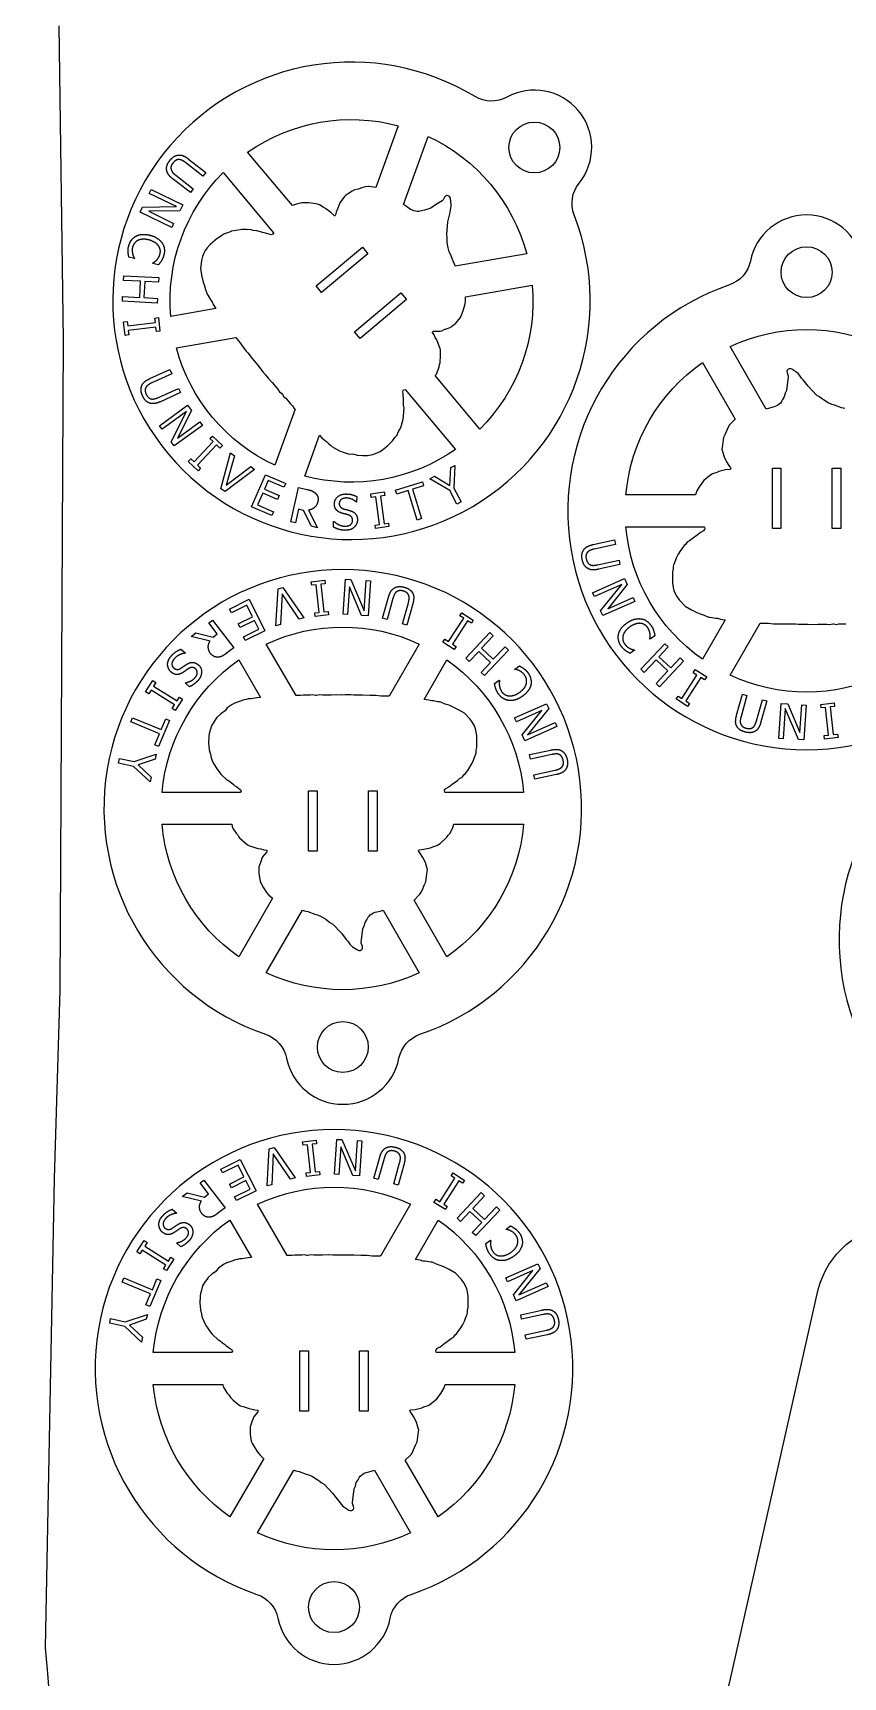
# Model space of a CAD drawing. Header units: millimetres. Extents: x 0 to 217, y 0 to 323.
# Drawn here: x 0.3 to 51.2, y 138.4 to 241.8 of the extents above; entities that cross this region are included whole.
import ezdxf

# ---------------------------------------------------------------- set-up
doc = ezdxf.new("R2010")
doc.units = ezdxf.units.MM
doc.layers.add('SCRAP_OUTLINE', color=8, linetype='Continuous')

msp = doc.modelspace()

# ---------------------------------------------------------------- linework, layer by layer
for points in [[(34.65, 232.34, 0.821365), (30.11, 237.75, -0.267689), (28.11, 237.79, 6.023346), (34.34, 230.36, -0.267689)], [(21.88, 232.08), (21.43, 232.13), (21.37, 232.13), (21.21, 232.11), (21.06, 232.07), (20.76, 231.97), (20.53, 231.92), (20.39, 231.84), (20.1, 231.65), (19.98, 231.58), (19.9, 231.51), (19.62, 231.11), (19.48, 230.78), (19.39, 230.53), (19.35, 230.35), (19.33, 230.31), (19.31, 230.3), (19.28, 230.3), (19.25, 230.32), (19.04, 230.51), (18.71, 230.76), (18.56, 230.83), (18.33, 230.98), (18.22, 231.02), (18.11, 231.04), (17.66, 231.11), (17.54, 231.12), (17.39, 231.1), (17.23, 231.11), (16.89, 231.03), (16.7, 230.97), (16.63, 230.94), (13.82, 234.29, -0.221398), (23.29, 235.96)], [(25.17, 235.28, -0.221398), (31.36, 227.91), (26.87, 227.12), (26.83, 227.25), (26.73, 227.44), (26.56, 227.88), (26.49, 228.03), (26.43, 228.29), (26.37, 228.62), (26.36, 228.77), (26.37, 228.94), (26.34, 229.15), (26.41, 229.92), (26.52, 230.41), (26.55, 230.55), (26.6, 230.77), (26.62, 230.91), (26.62, 231.01), (26.57, 231.39), (26.55, 231.45), (26.48, 231.52), (26.42, 231.56), (26.38, 231.57), (26.34, 231.57), (26.29, 231.55), (26.25, 231.52), (26.2, 231.46), (26.1, 231.29), (26.05, 231.23), (25.63, 230.98), (25.33, 230.77), (25.15, 230.72), (24.94, 230.64), (24.75, 230.61), (24.57, 230.56), (24.48, 230.56), (24.37, 230.58), (24.26, 230.61), (24.13, 230.66), (24.05, 230.7), (23.8, 230.89), (23.62, 231)], [(15.45, 229.23), (15.44, 229.2), (15.4, 229.14), (15.36, 229.11), (15.3, 229.1), (15.23, 229.11), (15.03, 229.19), (14.77, 229.24), (14.39, 229.34), (14.17, 229.37), (14.05, 229.42), (14, 229.43), (13.84, 229.42), (13.74, 229.44), (13.48, 229.43), (13.34, 229.42), (13.07, 229.38), (12.81, 229.32), (12.68, 229.27), (12.36, 229.16), (12.28, 229.12), (12.17, 229.03), (12.01, 228.94), (11.9, 228.87), (11.46, 228.49), (11.27, 228.28), (11.16, 228.12), (11.06, 227.95), (10.98, 227.73), (10.91, 227.48), (10.86, 226.96), (10.94, 226.49), (11.02, 226.13), (11.1, 225.9), (11.18, 225.67), (11.27, 225.38), (11.32, 225.3), (11.39, 225.2), (11.51, 224.99), (11.59, 224.89), (11.66, 224.72), (11.82, 224.46), (8.99, 223.96, -0.221398), (12.28, 233.01)], [(52.48, 227.45, 0.821365), (45.42, 227.45, -0.267689), (44.1, 225.95, 6.023346), (53.8, 225.95, -0.267689)], [(25.6, 220.25), (25.69, 220.35), (25.76, 220.51), (25.83, 220.73), (25.85, 220.81), (25.87, 220.94), (25.91, 221.06), (25.93, 221.17), (25.94, 221.39), (25.94, 221.84), (25.92, 221.96), (25.85, 222.11), (25.7, 222.49), (25.61, 222.64), (25.54, 222.82), (25.44, 222.97), (25.44, 222.99), (25.45, 223.01), (25.47, 223.03), (25.51, 223.04), (25.92, 223.04), (26.03, 223.07), (26.18, 223.14), (26.55, 223.27), (26.58, 223.29), (26.66, 223.36), (26.81, 223.47), (26.9, 223.55), (27.19, 223.9), (27.21, 223.94), (27.27, 224.06), (27.37, 224.34), (27.47, 224.67), (27.51, 224.9), (27.52, 225.13), (27.51, 225.2), (31.71, 225.94, -0.221398), (28.42, 216.89)], [(15.53, 214.62, -0.221398), (9.34, 221.99), (13.07, 222.65), (13.25, 222.44), (13.4, 222.25), (13.59, 221.98), (13.67, 221.88), (13.73, 221.79), (13.83, 221.68), (14.1, 221.33), (14.46, 220.91), (14.56, 220.76), (14.78, 220.49), (14.95, 220.31), (15.11, 220.08), (15.36, 219.81), (15.72, 219.39), (15.82, 219.24), (15.97, 219.12), (16.01, 219.06), (16.09, 218.92), (16.21, 218.83), (16.49, 218.5), (16.63, 218.35), (16.75, 218.19), (16.81, 218.14)], [(44.47, 217.51), (44.14, 217.19), (44.1, 217.15), (44.02, 217.01), (43.95, 216.87), (43.84, 216.58), (43.73, 216.37), (43.7, 216.21), (43.66, 215.87), (43.64, 215.73), (43.63, 215.62), (43.76, 215.15), (43.92, 214.83), (44.06, 214.6), (44.17, 214.46), (44.19, 214.41), (44.19, 214.4), (44.17, 214.37), (44.13, 214.36), (43.85, 214.32), (43.44, 214.23), (43.3, 214.16), (43.03, 214.08), (42.93, 214.02), (42.84, 213.95), (42.5, 213.65), (42.41, 213.56), (42.33, 213.43), (42.23, 213.32), (42.06, 213.01), (41.99, 212.82), (41.97, 212.75), (37.59, 212.75, -0.221398), (42.41, 221.08)], [(18.34, 216.5), (18.49, 216.35), (18.8, 216.08), (18.9, 215.98), (19, 215.91), (19.11, 215.79), (19.25, 215.72), (19.6, 215.52), (19.82, 215.43), (20.2, 215.32), (20.41, 215.33), (20.49, 215.32), (20.73, 215.26), (21.05, 215.22), (21.18, 215.22), (21.36, 215.24), (21.68, 215.29), (21.95, 215.4), (22.14, 215.49), (22.3, 215.59), (22.62, 215.84), (22.92, 216.15), (23.09, 216.38), (23.19, 216.49), (23.31, 216.73), (23.41, 216.91), (23.46, 217.05), (23.53, 217.28), (23.59, 217.51), (23.62, 217.7), (23.65, 218.25), (23.63, 218.28), (23.62, 218.35), (23.62, 218.53), (23.61, 218.69), (23.62, 218.84), (23.6, 218.97), (23.6, 219.11), (23.58, 219.24), (23.59, 219.31), (23.61, 219.35), (23.62, 219.36), (23.73, 219.37), (26.88, 215.61, -0.221398), (17.41, 213.94)], [(42.52, 210.75), (42.54, 210.72), (42.56, 210.65), (42.56, 210.6), (42.52, 210.55), (42.48, 210.5), (42.28, 210.4), (42.08, 210.23), (41.75, 210), (41.59, 209.86), (41.47, 209.8), (41.43, 209.76), (41.34, 209.64), (41.26, 209.57), (41.1, 209.37), (41.02, 209.26), (40.88, 209.02), (40.76, 208.78), (40.71, 208.66), (40.59, 208.33), (40.57, 208.25), (40.57, 208.1), (40.53, 207.92), (40.52, 207.79), (40.52, 207.22), (40.56, 206.94), (40.61, 206.75), (40.68, 206.56), (40.8, 206.36), (40.94, 206.15), (41.31, 205.77), (41.72, 205.53), (42.05, 205.37), (42.27, 205.27), (42.51, 205.19), (42.79, 205.07), (42.87, 205.06), (42.99, 205.05), (43.24, 205), (43.36, 205), (43.54, 204.95), (43.84, 204.9), (42.41, 202.42, -0.221398), (37.59, 210.75)], [(16.27, 177.35, 0.821365), (23.33, 177.35, -0.267689), (24.65, 178.85, 6.023346), (14.95, 178.85, -0.267689)], [(14.99, 203.38, -0.221398), (24.61, 203.38), (22.72, 200.11), (22.44, 200.1), (22.2, 200.11), (21.87, 200.14), (21.74, 200.14), (21.63, 200.15), (21.49, 200.14), (21.04, 200.16), (20.49, 200.16), (20.31, 200.18), (19.96, 200.18), (19.72, 200.17), (19.43, 200.19), (19.07, 200.17), (18.52, 200.17), (18.34, 200.19), (18.15, 200.15), (18.08, 200.15), (17.92, 200.19), (17.77, 200.16), (17.34, 200.16), (17.14, 200.14), (16.93, 200.15), (16.86, 200.14)], [(69.53, 200.5, 0.821365), (62.47, 200.5, -0.267689), (61.15, 199, 6.023346), (70.85, 199, -0.267689)], [(14.62, 200.02), (14.4, 200), (14.01, 199.94), (13.86, 199.93), (13.74, 199.9), (13.58, 199.88), (13.44, 199.82), (13.06, 199.68), (12.85, 199.58), (12.53, 199.36), (12.4, 199.19), (12.34, 199.13), (12.14, 198.99), (11.89, 198.77), (11.82, 198.67), (11.71, 198.52), (11.54, 198.24), (11.46, 197.96), (11.41, 197.76), (11.38, 197.57), (11.36, 197.17), (11.41, 196.74), (11.48, 196.46), (11.5, 196.31), (11.6, 196.07), (11.67, 195.87), (11.75, 195.74), (11.88, 195.54), (12.02, 195.35), (12.14, 195.2), (12.54, 194.83), (12.58, 194.82), (12.64, 194.79), (12.78, 194.67), (12.91, 194.58), (13.02, 194.47), (13.13, 194.41), (13.24, 194.32), (13.35, 194.24), (13.4, 194.2), (13.41, 194.15), (13.41, 194.14), (13.36, 194.05), (8.44, 194.05, -0.221398), (13.26, 202.38)], [(26.23, 194.05), (26.21, 194.08), (26.19, 194.15), (26.19, 194.2), (26.23, 194.25), (26.27, 194.3), (26.47, 194.4), (26.67, 194.57), (27, 194.8), (27.16, 194.94), (27.28, 195), (27.32, 195.04), (27.41, 195.16), (27.49, 195.23), (27.65, 195.43), (27.73, 195.54), (27.87, 195.78), (27.99, 196.02), (28.04, 196.14), (28.16, 196.47), (28.18, 196.55), (28.18, 196.7), (28.22, 196.88), (28.23, 197.01), (28.23, 197.58), (28.19, 197.86), (28.14, 198.05), (28.07, 198.24), (27.95, 198.44), (27.81, 198.65), (27.44, 199.03), (27.03, 199.27), (26.7, 199.43), (26.48, 199.53), (26.24, 199.61), (25.96, 199.73), (25.88, 199.74), (25.76, 199.75), (25.51, 199.8), (25.39, 199.8), (25.21, 199.85), (24.91, 199.9), (26.34, 202.38, -0.221398), (31.16, 194.05)], [(12.82, 192.05), (12.84, 191.92), (12.92, 191.76), (13.05, 191.56), (13.09, 191.5), (13.18, 191.4), (13.25, 191.29), (13.31, 191.2), (13.47, 191.05), (13.82, 190.76), (13.93, 190.7), (14.09, 190.66), (14.47, 190.53), (14.65, 190.5), (14.83, 190.45), (15.01, 190.42), (15.02, 190.41), (15.04, 190.39), (15.04, 190.36), (15.02, 190.33), (14.76, 190.01), (14.71, 189.91), (14.66, 189.75), (14.53, 189.38), (14.52, 189.34), (14.53, 189.24), (14.52, 189.06), (14.52, 188.93), (14.6, 188.49), (14.61, 188.44), (14.67, 188.32), (14.82, 188.06), (15.01, 187.77), (15.16, 187.6), (15.33, 187.44), (15.39, 187.4), (13.26, 183.72, -0.221398), (8.44, 192.05)], [(24.28, 187.29), (24.61, 187.61), (24.65, 187.65), (24.73, 187.79), (24.8, 187.93), (24.91, 188.22), (25.02, 188.43), (25.05, 188.59), (25.09, 188.93), (25.11, 189.07), (25.12, 189.18), (24.99, 189.65), (24.83, 189.97), (24.69, 190.2), (24.58, 190.34), (24.56, 190.39), (24.56, 190.4), (24.58, 190.43), (24.62, 190.44), (24.9, 190.48), (25.31, 190.57), (25.45, 190.64), (25.72, 190.72), (25.82, 190.78), (25.91, 190.85), (26.25, 191.15), (26.34, 191.24), (26.42, 191.37), (26.52, 191.48), (26.69, 191.79), (26.76, 191.98), (26.78, 192.05), (31.16, 192.05, -0.221398), (26.34, 183.72)], [(24.61, 182.72, -0.221398), (14.99, 182.72), (17.27, 186.66), (17.4, 186.61), (17.6, 186.57), (18.05, 186.41), (18.21, 186.36), (18.45, 186.25), (18.74, 186.08), (18.86, 185.99), (18.99, 185.88), (19.17, 185.77), (19.71, 185.21), (20.02, 184.81), (20.11, 184.7), (20.24, 184.52), (20.34, 184.42), (20.42, 184.35), (20.73, 184.15), (20.8, 184.12), (20.89, 184.12), (20.96, 184.15), (20.99, 184.18), (21.02, 184.21), (21.04, 184.25), (21.04, 184.3), (21.03, 184.38), (20.96, 184.57), (20.95, 184.64), (21.02, 185.13), (21.06, 185.49), (21.14, 185.66), (21.2, 185.88), (21.31, 186.05), (21.39, 186.21), (21.45, 186.28), (21.53, 186.35), (21.63, 186.42), (21.74, 186.48), (21.83, 186.52), (22.14, 186.59), (22.34, 186.66)], [(15.72, 142.15, 0.821365), (22.78, 142.15, -0.267689), (24.1, 143.65, 6.023346), (14.4, 143.65, -0.267689)], [(14.44, 168.18, -0.221398), (24.06, 168.18), (22.17, 164.91), (21.89, 164.9), (21.65, 164.91), (21.32, 164.94), (21.19, 164.94), (21.08, 164.95), (20.94, 164.94), (20.49, 164.96), (19.94, 164.96), (19.76, 164.98), (19.41, 164.98), (19.17, 164.97), (18.88, 164.99), (18.52, 164.97), (17.97, 164.97), (17.79, 164.99), (17.6, 164.95), (17.53, 164.95), (17.37, 164.99), (17.22, 164.96), (16.79, 164.96), (16.59, 164.94), (16.38, 164.95), (16.31, 164.94)], [(14.07, 164.82), (13.85, 164.8), (13.46, 164.74), (13.31, 164.73), (13.19, 164.7), (13.03, 164.68), (12.89, 164.62), (12.51, 164.48), (12.3, 164.38), (11.98, 164.16), (11.85, 163.99), (11.79, 163.93), (11.59, 163.79), (11.34, 163.57), (11.27, 163.47), (11.16, 163.32), (10.99, 163.04), (10.91, 162.76), (10.86, 162.56), (10.83, 162.37), (10.81, 161.97), (10.86, 161.54), (10.93, 161.26), (10.95, 161.11), (11.05, 160.87), (11.12, 160.67), (11.2, 160.54), (11.33, 160.34), (11.47, 160.15), (11.59, 160), (11.99, 159.63), (12.03, 159.62), (12.09, 159.59), (12.23, 159.47), (12.36, 159.38), (12.47, 159.27), (12.58, 159.21), (12.69, 159.12), (12.8, 159.04), (12.85, 159), (12.86, 158.95), (12.86, 158.94), (12.81, 158.85), (7.89, 158.85, -0.221398), (12.71, 167.18)], [(25.68, 158.85), (25.66, 158.88), (25.64, 158.95), (25.64, 159), (25.68, 159.05), (25.72, 159.1), (25.92, 159.2), (26.12, 159.37), (26.45, 159.6), (26.61, 159.74), (26.73, 159.8), (26.77, 159.84), (26.86, 159.96), (26.94, 160.03), (27.1, 160.23), (27.18, 160.34), (27.32, 160.58), (27.44, 160.82), (27.49, 160.94), (27.61, 161.27), (27.63, 161.35), (27.63, 161.5), (27.67, 161.68), (27.68, 161.81), (27.68, 162.38), (27.64, 162.66), (27.59, 162.85), (27.52, 163.04), (27.4, 163.24), (27.26, 163.45), (26.89, 163.83), (26.48, 164.07), (26.15, 164.23), (25.93, 164.33), (25.69, 164.41), (25.41, 164.53), (25.33, 164.54), (25.21, 164.55), (24.96, 164.6), (24.84, 164.6), (24.66, 164.65), (24.36, 164.7), (25.79, 167.18, -0.221398), (30.61, 158.85)], [(12.27, 156.85), (12.29, 156.72), (12.37, 156.56), (12.5, 156.36), (12.54, 156.3), (12.63, 156.2), (12.7, 156.09), (12.76, 156), (12.92, 155.85), (13.27, 155.56), (13.38, 155.5), (13.54, 155.46), (13.92, 155.33), (14.1, 155.3), (14.28, 155.25), (14.46, 155.22), (14.47, 155.21), (14.49, 155.19), (14.49, 155.16), (14.47, 155.13), (14.21, 154.81), (14.16, 154.71), (14.11, 154.55), (13.98, 154.18), (13.97, 154.14), (13.98, 154.04), (13.97, 153.86), (13.97, 153.73), (14.05, 153.29), (14.06, 153.24), (14.12, 153.12), (14.27, 152.86), (14.46, 152.57), (14.61, 152.4), (14.78, 152.24), (14.84, 152.2), (12.71, 148.52, -0.221398), (7.89, 156.85)], [(23.73, 152.09), (24.06, 152.41), (24.1, 152.45), (24.18, 152.59), (24.25, 152.73), (24.36, 153.02), (24.47, 153.23), (24.5, 153.39), (24.54, 153.73), (24.56, 153.87), (24.57, 153.98), (24.44, 154.45), (24.28, 154.77), (24.14, 155), (24.03, 155.14), (24.01, 155.19), (24.01, 155.2), (24.03, 155.23), (24.07, 155.24), (24.35, 155.28), (24.76, 155.37), (24.9, 155.44), (25.17, 155.52), (25.27, 155.58), (25.36, 155.65), (25.7, 155.95), (25.79, 156.04), (25.87, 156.17), (25.97, 156.28), (26.14, 156.59), (26.21, 156.78), (26.23, 156.85), (30.61, 156.85, -0.221398), (25.79, 148.52)], [(24.06, 147.52, -0.221398), (14.44, 147.52), (16.72, 151.46), (16.85, 151.41), (17.05, 151.37), (17.5, 151.21), (17.66, 151.16), (17.9, 151.05), (18.19, 150.88), (18.31, 150.79), (18.44, 150.68), (18.62, 150.57), (19.16, 150.01), (19.47, 149.61), (19.56, 149.5), (19.69, 149.32), (19.79, 149.22), (19.87, 149.15), (20.18, 148.95), (20.25, 148.92), (20.34, 148.92), (20.41, 148.95), (20.44, 148.98), (20.47, 149.01), (20.49, 149.05), (20.49, 149.1), (20.48, 149.18), (20.41, 149.37), (20.4, 149.44), (20.47, 149.93), (20.51, 150.29), (20.59, 150.46), (20.65, 150.68), (20.76, 150.85), (20.84, 151.01), (20.9, 151.08), (20.98, 151.15), (21.08, 151.22), (21.19, 151.28), (21.28, 151.32), (21.59, 151.39), (21.79, 151.46)]]:
    msp.add_lwpolyline(points, format="xyb", close=True)
for points in [[(10.11, 233.86), (11.19, 233.02), (11.01, 232.79), (9.93, 233.63)], [(9.31, 232.84), (10.4, 231.99), (10.22, 231.76), (9.13, 232.6)], [(6.7, 227.63), (6.7, 227.61), (6.36, 227.69)], [(8.2, 227.21), (7.86, 227.3), (7.87, 227.33)], [(7.68, 220.06), (8.93, 220.63), (9.05, 220.37), (7.8, 219.8)], [(8.21, 218.88), (9.47, 219.45), (9.59, 219.18), (8.34, 218.61)], [(17.65, 211.8), (18.2, 210.69), (17.83, 210.78), (17.34, 211.78), (17.02, 211.85), (16.83, 211), (16.54, 211.06), (17.02, 213.21), (17.57, 213.09)], [(20.68, 212.65), (20.67, 212.3), (20.65, 212.3)], [(19.21, 210.73), (19.22, 211.09), (19.25, 211.09)], [(35.54, 209.63), (36.88, 209.92), (36.94, 209.64), (35.6, 209.35)], [(35.81, 208.36), (37.16, 208.66), (37.22, 208.37), (35.88, 208.08)], [(22.95, 206.25), (22.58, 204.92), (22.3, 205), (22.67, 206.32)], [(24.2, 205.9), (23.83, 204.57), (23.55, 204.65), (23.92, 205.97)], [(11.46, 203.57), (10.26, 203.86), (10.56, 204.09), (11.65, 203.82), (11.91, 204.02), (11.38, 204.72), (11.61, 204.89), (12.95, 203.15), (12.5, 202.8)], [(39.41, 203.9), (39.12, 203.69), (39.1, 203.71)], [(9.63, 203.06), (9.91, 202.82), (9.89, 202.8)], [(38.13, 203.01), (38.14, 203), (37.85, 202.79)], [(30.62, 201.79), (30.61, 201.8), (30.9, 202.01)], [(10.17, 200.7), (9.9, 200.94), (9.92, 200.95)], [(29.34, 200.9), (29.63, 201.11), (29.65, 201.09)], [(44.55, 198.9), (44.92, 200.23), (45.2, 200.15), (44.83, 198.83)], [(45.8, 198.55), (46.17, 199.88), (46.45, 199.8), (46.08, 198.48)], [(32.94, 196.44), (31.59, 196.14), (31.53, 196.43), (32.87, 196.72)], [(33.21, 195.17), (31.87, 194.88), (31.81, 195.16), (33.15, 195.45)], [(22.4, 171.05), (22.03, 169.72), (21.75, 169.8), (22.12, 171.12)], [(23.65, 170.7), (23.28, 169.37), (23, 169.45), (23.37, 170.77)], [(10.91, 168.37), (9.71, 168.66), (10.01, 168.89), (11.1, 168.62), (11.36, 168.82), (10.83, 169.52), (11.06, 169.69), (12.4, 167.95), (11.95, 167.6)], [(9.08, 167.86), (9.36, 167.62), (9.34, 167.6)], [(30.07, 166.59), (30.06, 166.6), (30.35, 166.81)], [(9.62, 165.5), (9.35, 165.74), (9.37, 165.75)], [(28.79, 165.7), (29.08, 165.91), (29.1, 165.89)], [(32.39, 161.24), (31.04, 160.94), (30.98, 161.23), (32.32, 161.52)], [(32.66, 159.97), (31.32, 159.68), (31.26, 159.96), (32.6, 160.25)]]:
    msp.add_lwpolyline(points)
for points in [[(9.05, 229.57), (7.07, 230.53), (7.22, 230.83), (9.35, 230.87), (7.64, 231.7), (7.76, 231.95), (9.74, 230.99), (9.56, 230.61), (7.6, 230.58), (9.17, 229.82)], [(21.38, 227.91), (18.47, 225.47), (18.12, 225.89), (21.03, 228.33)], [(8.14, 224.81), (5.95, 224.93), (5.96, 225.22), (7.04, 225.16), (7.09, 226.18), (6.02, 226.23), (6.03, 226.53), (8.23, 226.41), (8.21, 226.12), (7.35, 226.16), (7.3, 225.15), (8.16, 225.1)], [(23.8, 225.03), (20.89, 222.59), (20.53, 223.01), (23.45, 225.45)], [(6.35, 222.81), (6.13, 222.78), (6.02, 223.63), (6.25, 223.66), (6.28, 223.38), (8.02, 223.59), (7.98, 223.87), (8.21, 223.9), (8.31, 223.05), (8.09, 223.02), (8.05, 223.3), (6.31, 223.09)], [(10.98, 217.12), (9.21, 215.83), (9.01, 216.09), (9.97, 218), (8.44, 216.88), (8.28, 217.1), (10.05, 218.39), (10.3, 218.06), (9.41, 216.32), (10.82, 217.34)], [(10.86, 214.44), (10.7, 214.27), (10.09, 214.86), (10.24, 215.03), (10.45, 214.83), (11.66, 216.1), (11.45, 216.29), (11.61, 216.45), (12.23, 215.86), (12.07, 215.7), (11.87, 215.89), (10.66, 214.63)], [(14.01, 214.53), (14.26, 214.36), (12.4, 212.97), (12.14, 213.14), (12.74, 215.39), (13, 215.21), (12.48, 213.36)], [(15.34, 211.45), (14.07, 212), (14.94, 214.01), (16.21, 213.47), (16.1, 213.23), (15.11, 213.66), (14.87, 213.11), (15.8, 212.71), (15.7, 212.47), (14.77, 212.87), (14.44, 212.12), (15.44, 211.69)], [(26.58, 214.47), (26.85, 214.61), (26.77, 213.18), (27.23, 212.32), (26.97, 212.18), (26.53, 213.02), (25.28, 213.77), (25.57, 213.93), (26.53, 213.34)], [(47.34, 214.44), (47.34, 210.64), (46.8, 210.64), (46.8, 214.44)], [(51.1, 214.44), (51.1, 210.64), (50.56, 210.64), (50.56, 214.44)], [(22.67, 210.98), (22.7, 210.76), (21.86, 210.64), (21.83, 210.86), (22.11, 210.9), (21.87, 212.64), (21.59, 212.6), (21.56, 212.82), (22.41, 212.94), (22.44, 212.71), (22.16, 212.68), (22.4, 210.94)], [(24.75, 211.26), (24.47, 211.17), (23.9, 213.02), (23.19, 212.8), (23.12, 213.05), (24.81, 213.58), (24.88, 213.33), (24.18, 213.11)], [(15.89, 204.6), (15.6, 204.52), (15.73, 206.85), (16.03, 206.93), (17.36, 205.02), (17.06, 204.94), (15.98, 206.53)], [(17.85, 207.08), (17.82, 207.3), (18.67, 207.39), (18.69, 207.17), (18.42, 207.14), (18.61, 205.4), (18.88, 205.43), (18.91, 205.21), (18.06, 205.11), (18.04, 205.34), (18.32, 205.37), (18.13, 207.11)], [(19.83, 205.26), (19.97, 207.45), (20.3, 207.43), (21.15, 205.47), (21.27, 207.37), (21.54, 207.35), (21.4, 205.15), (20.98, 205.18), (20.22, 206.98), (20.1, 205.24)], [(38.15, 206.06), (36.14, 205.17), (36, 205.47), (37.34, 207.13), (35.61, 206.36), (35.5, 206.6), (37.51, 207.5), (37.67, 207.12), (36.45, 205.6), (38.04, 206.31)], [(12.68, 205.57), (13.91, 206.19), (14.9, 204.22), (13.67, 203.6), (13.55, 203.84), (14.52, 204.32), (14.25, 204.86), (13.35, 204.41), (13.23, 204.64), (14.13, 205.09), (13.77, 205.82), (12.8, 205.34)], [(27.16, 205.15), (27.28, 205.34), (28, 204.87), (27.88, 204.69), (27.64, 204.84), (26.69, 203.37), (26.92, 203.22), (26.8, 203.03), (26.08, 203.49), (26.21, 203.68), (26.44, 203.53), (27.4, 205)], [(27.54, 202.49), (29.04, 204.1), (29.26, 203.9), (28.52, 203.11), (29.26, 202.42), (30, 203.2), (30.21, 203), (28.71, 201.4), (28.49, 201.6), (29.08, 202.23), (28.34, 202.92), (27.75, 202.29)], [(41.21, 202.31), (39.71, 200.7), (39.49, 200.9), (40.23, 201.69), (39.49, 202.38), (38.75, 201.6), (38.54, 201.8), (40.04, 203.4), (40.26, 203.2), (39.67, 202.57), (40.41, 201.88), (41, 202.51)], [(41.59, 199.65), (41.47, 199.46), (40.75, 199.93), (40.87, 200.11), (41.11, 199.96), (42.06, 201.43), (41.83, 201.58), (41.95, 201.77), (42.67, 201.31), (42.54, 201.12), (42.31, 201.27), (41.35, 199.8)], [(7.6, 200.25), (7.41, 200.37), (7.87, 201.09), (8.06, 200.97), (7.91, 200.73), (9.39, 199.8), (9.54, 200.04), (9.73, 199.92), (9.27, 199.2), (9.08, 199.32), (9.23, 199.55), (7.75, 200.49)], [(30.6, 198.74), (32.61, 199.63), (32.75, 199.33), (31.41, 197.67), (33.14, 198.44), (33.25, 198.2), (31.24, 197.3), (31.08, 197.68), (32.3, 199.2), (30.71, 198.49)], [(48.92, 199.54), (48.78, 197.35), (48.45, 197.37), (47.6, 199.33), (47.48, 197.43), (47.21, 197.45), (47.35, 199.65), (47.77, 199.62), (48.53, 197.82), (48.65, 199.56)], [(50.9, 197.72), (50.93, 197.5), (50.08, 197.41), (50.06, 197.63), (50.33, 197.66), (50.14, 199.4), (49.87, 199.37), (49.84, 199.59), (50.69, 199.69), (50.71, 199.46), (50.43, 199.43), (50.62, 197.69)], [(6.48, 198.48), (6.59, 198.75), (8.38, 198), (8.67, 198.68), (8.91, 198.58), (8.22, 196.95), (7.98, 197.05), (8.27, 197.73)], [(7.76, 195.02), (7.7, 194.71), (6.65, 195.69), (5.7, 195.9), (5.76, 196.18), (6.68, 195.99), (8.07, 196.45), (8, 196.14), (6.94, 195.78)], [(17.65, 190.36), (17.65, 194.16), (18.19, 194.16), (18.19, 190.36)], [(21.41, 190.36), (21.41, 194.16), (21.95, 194.16), (21.95, 190.36)], [(15.34, 169.4), (15.05, 169.32), (15.18, 171.65), (15.48, 171.73), (16.81, 169.82), (16.51, 169.74), (15.43, 171.33)], [(17.3, 171.88), (17.27, 172.1), (18.12, 172.19), (18.14, 171.97), (17.87, 171.94), (18.06, 170.2), (18.33, 170.23), (18.36, 170.01), (17.51, 169.91), (17.49, 170.14), (17.77, 170.17), (17.58, 171.91)], [(19.28, 170.06), (19.42, 172.25), (19.75, 172.23), (20.6, 170.27), (20.72, 172.17), (20.99, 172.15), (20.85, 169.95), (20.43, 169.98), (19.67, 171.78), (19.55, 170.04)], [(12.13, 170.37), (13.36, 170.99), (14.35, 169.02), (13.12, 168.4), (13, 168.64), (13.97, 169.12), (13.7, 169.66), (12.8, 169.21), (12.68, 169.44), (13.58, 169.89), (13.22, 170.62), (12.25, 170.14)], [(26.61, 169.95), (26.73, 170.14), (27.45, 169.67), (27.33, 169.49), (27.09, 169.64), (26.14, 168.17), (26.37, 168.02), (26.25, 167.83), (25.53, 168.29), (25.66, 168.48), (25.89, 168.33), (26.85, 169.8)], [(26.99, 167.29), (28.49, 168.9), (28.71, 168.7), (27.97, 167.91), (28.71, 167.22), (29.45, 168), (29.66, 167.8), (28.16, 166.2), (27.94, 166.4), (28.53, 167.03), (27.79, 167.72), (27.2, 167.09)], [(7.05, 165.05), (6.86, 165.17), (7.32, 165.89), (7.51, 165.77), (7.36, 165.53), (8.84, 164.6), (8.99, 164.84), (9.18, 164.72), (8.72, 164), (8.53, 164.12), (8.68, 164.35), (7.2, 165.29)], [(30.05, 163.54), (32.06, 164.43), (32.2, 164.13), (30.86, 162.47), (32.59, 163.24), (32.7, 163), (30.69, 162.1), (30.53, 162.48), (31.75, 164), (30.16, 163.29)], [(5.93, 163.28), (6.04, 163.55), (7.83, 162.8), (8.12, 163.48), (8.36, 163.38), (7.67, 161.75), (7.43, 161.85), (7.72, 162.53)], [(7.21, 159.82), (7.15, 159.51), (6.1, 160.49), (5.15, 160.7), (5.21, 160.98), (6.13, 160.79), (7.52, 161.25), (7.45, 160.94), (6.39, 160.58)], [(17.1, 155.16), (17.1, 158.96), (17.64, 158.96), (17.64, 155.16)], [(20.86, 155.16), (20.86, 158.96), (21.4, 158.96), (21.4, 155.16)]]:
    msp.add_lwpolyline(points, close=True)
for points in [[(51.35, 218.19), (51.15, 218.23), (50.7, 218.39), (50.54, 218.44), (50.3, 218.55), (50.01, 218.72), (49.89, 218.81), (49.76, 218.92), (49.58, 219.03), (49.04, 219.59), (48.73, 219.99), (48.64, 220.1), (48.51, 220.28), (48.41, 220.38), (48.33, 220.45), (48.02, 220.65), (47.95, 220.68), (47.86, 220.68), (47.79, 220.65), (47.76, 220.62), (47.73, 220.59), (47.71, 220.55), (47.71, 220.5), (47.72, 220.42), (47.79, 220.23), (47.8, 220.16), (47.73, 219.67), (47.69, 219.31), (47.61, 219.14), (47.55, 218.92), (47.44, 218.75), (47.36, 218.59), (47.3, 218.52), (47.22, 218.45), (47.12, 218.38), (47.01, 218.32), (46.92, 218.28), (46.61, 218.21), (46.41, 218.14), (44.14, 222.08, -0.221398), (53.76, 222.08)], [(53.76, 201.42, -0.221398), (44.14, 201.42), (46.03, 204.69), (46.31, 204.7), (46.55, 204.69), (46.88, 204.66), (47.01, 204.66), (47.12, 204.65), (47.26, 204.66), (47.71, 204.64), (48.26, 204.64), (48.44, 204.62), (48.79, 204.62), (49.03, 204.63), (49.32, 204.61), (49.68, 204.63), (50.23, 204.63), (50.41, 204.61), (50.6, 204.65), (50.67, 204.65), (50.83, 204.61), (50.98, 204.64), (51.41, 204.64)]]:
    msp.add_lwpolyline(points, format="xyb")
for centre in [(31.84, 234.59), (48.95, 226.75), (19.8, 178.05), (19.25, 142.85)]:
    msp.add_circle(centre, 1.6)
for points in [[(8.73, 233.18), (8.71, 233.32), (8.8, 233.61), (8.93, 233.77)], [(8.93, 233.77), (9.05, 233.92), (9.3, 234.09), (9.45, 234.11)], [(9.13, 233.61), (9.04, 233.51), (8.98, 233.28), (9.02, 233.18)], [(9.52, 233.83), (9.41, 233.84), (9.22, 233.73), (9.13, 233.61)], [(9.45, 234.11), (9.61, 234.13), (9.92, 234.01), (10.11, 233.86)], [(9.93, 233.63), (9.81, 233.72), (9.62, 233.82), (9.52, 233.83)], [(9.13, 232.6), (8.95, 232.74), (8.75, 233.02), (8.73, 233.18)], [(9.02, 233.18), (9.05, 233.08), (9.19, 232.93), (9.31, 232.84)], [(6.31, 228.01), (6.3, 228.11), (6.31, 228.28), (6.35, 228.4)], [(6.35, 228.4), (6.4, 228.61), (6.63, 228.92), (6.8, 229.02)], [(6.92, 228.75), (6.8, 228.68), (6.63, 228.47), (6.59, 228.34)], [(6.8, 229.02), (6.98, 229.11), (7.43, 229.14), (7.7, 229.07)], [(7.62, 228.78), (7.4, 228.83), (7.06, 228.81), (6.92, 228.75)], [(8.21, 228.42), (8.13, 228.54), (7.82, 228.72), (7.62, 228.78)], [(7.7, 229.07), (7.96, 229), (8.32, 228.76), (8.44, 228.59)], [(8.31, 227.89), (8.35, 228.03), (8.3, 228.3), (8.21, 228.42)], [(8.44, 228.59), (8.55, 228.43), (8.61, 228.04), (8.55, 227.83)], [(6.36, 227.69), (6.34, 227.77), (6.32, 227.91), (6.31, 228.01)], [(6.59, 228.34), (6.56, 228.21), (6.57, 227.99), (6.59, 227.9)], [(6.59, 227.9), (6.61, 227.81), (6.68, 227.67), (6.7, 227.63)], [(7.87, 227.33), (7.91, 227.36), (8.04, 227.45), (8.11, 227.52)], [(8.11, 227.52), (8.17, 227.59), (8.28, 227.77), (8.31, 227.89)], [(8.4, 227.47), (8.36, 227.4), (8.26, 227.28), (8.2, 227.21)], [(8.55, 227.83), (8.52, 227.72), (8.44, 227.54), (8.4, 227.47)], [(7.22, 218.98), (7.13, 219.16), (7.11, 219.46), (7.16, 219.6)], [(7.16, 219.6), (7.21, 219.75), (7.47, 219.97), (7.68, 220.06)], [(7.44, 219.53), (7.38, 219.44), (7.38, 219.22), (7.44, 219.08)], [(7.8, 219.8), (7.66, 219.73), (7.49, 219.61), (7.44, 219.53)], [(7.64, 218.53), (7.51, 218.58), (7.3, 218.79), (7.22, 218.98)], [(7.44, 219.08), (7.5, 218.96), (7.67, 218.8), (7.78, 218.78)], [(8.34, 218.61), (8.13, 218.52), (7.79, 218.47), (7.64, 218.53)], [(7.78, 218.78), (7.88, 218.77), (8.08, 218.82), (8.21, 218.88)], [(17.57, 213.09), (17.75, 213.05), (17.99, 212.95), (18.09, 212.85)], [(18.23, 212.33), (18.18, 212.1), (17.87, 211.83), (17.65, 211.8)], [(18.09, 212.85), (18.19, 212.76), (18.27, 212.5), (18.23, 212.33)], [(19.27, 212.2), (19.28, 212.47), (19.71, 212.82), (20.03, 212.81)], [(19.4, 211.8), (19.34, 211.88), (19.27, 212.08), (19.27, 212.2)], [(20.04, 212.56), (19.84, 212.56), (19.58, 212.38), (19.58, 212.22)], [(19.58, 212.22), (19.57, 212.09), (19.72, 211.92), (19.86, 211.87)], [(19.86, 211.87), (19.95, 211.85), (20.21, 211.78), (20.3, 211.75)], [(20.03, 212.81), (20.22, 212.81), (20.54, 212.72), (20.68, 212.65)], [(20.65, 212.3), (20.55, 212.4), (20.22, 212.55), (20.04, 212.56)], [(19.25, 211.09), (19.39, 210.95), (19.75, 210.79), (19.92, 210.79)], [(19.76, 211.6), (19.65, 211.63), (19.47, 211.73), (19.4, 211.8)], [(20.16, 211.49), (20.06, 211.52), (19.89, 211.56), (19.76, 211.6)], [(19.92, 210.79), (20.16, 210.78), (20.41, 210.98), (20.42, 211.14)], [(20.42, 211.14), (20.42, 211.27), (20.3, 211.44), (20.16, 211.49)], [(20.3, 211.75), (20.53, 211.67), (20.73, 211.38), (20.72, 211.18)], [(20.72, 211.18), (20.72, 211.05), (20.61, 210.8), (20.51, 210.72)], [(19.93, 210.53), (19.69, 210.54), (19.36, 210.65), (19.21, 210.73)], [(20.51, 210.72), (20.4, 210.62), (20.13, 210.53), (19.93, 210.53)], [(34.85, 208.67), (34.81, 208.86), (34.85, 209.16), (34.93, 209.28)], [(34.93, 209.28), (35.01, 209.42), (35.31, 209.58), (35.54, 209.63)], [(35.19, 209.16), (35.11, 209.08), (35.07, 208.86), (35.1, 208.72)], [(35.6, 209.35), (35.45, 209.31), (35.26, 209.23), (35.19, 209.16)], [(35.18, 208.14), (35.05, 208.22), (34.9, 208.47), (34.85, 208.67)], [(35.1, 208.72), (35.13, 208.59), (35.26, 208.4), (35.36, 208.36)], [(35.88, 208.08), (35.65, 208.03), (35.31, 208.05), (35.18, 208.14)], [(35.36, 208.36), (35.46, 208.32), (35.66, 208.33), (35.81, 208.36)], [(22.67, 206.32), (22.73, 206.54), (22.91, 206.83), (23.05, 206.91)], [(23.05, 206.91), (23.18, 206.98), (23.47, 207), (23.67, 206.95)], [(23.6, 206.71), (23.47, 206.75), (23.24, 206.72), (23.16, 206.65)], [(23.95, 206.43), (23.91, 206.53), (23.74, 206.67), (23.6, 206.71)], [(23.67, 206.95), (23.86, 206.9), (24.11, 206.72), (24.18, 206.6)], [(23.16, 206.65), (23.08, 206.58), (22.99, 206.39), (22.95, 206.25)], [(23.92, 205.97), (23.96, 206.12), (23.98, 206.33), (23.95, 206.43)], [(24.18, 206.6), (24.26, 206.46), (24.26, 206.12), (24.2, 205.9)], [(37.13, 203.99), (37.17, 204.18), (37.43, 204.54), (37.66, 204.7)], [(37.66, 204.7), (37.88, 204.86), (38.3, 204.99), (38.5, 204.97)], [(38.49, 204.68), (38.35, 204.69), (38.01, 204.58), (37.84, 204.46)], [(38.96, 204.42), (38.88, 204.53), (38.64, 204.67), (38.49, 204.68)], [(38.5, 204.97), (38.7, 204.95), (39.03, 204.74), (39.16, 204.56)], [(37.3, 203.24), (37.18, 203.42), (37.09, 203.8), (37.13, 203.99)], [(37.41, 203.9), (37.38, 203.77), (37.43, 203.5), (37.51, 203.39)], [(37.84, 204.46), (37.65, 204.32), (37.45, 204.05), (37.41, 203.9)], [(39.11, 204.02), (39.1, 204.12), (39.03, 204.31), (38.96, 204.42)], [(39.1, 203.71), (39.11, 203.77), (39.12, 203.92), (39.11, 204.02)], [(39.16, 204.56), (39.23, 204.47), (39.31, 204.29), (39.34, 204.21)], [(39.34, 204.21), (39.36, 204.14), (39.4, 203.98), (39.41, 203.9)], [(8.79, 202.08), (8.79, 202.22), (8.89, 202.49), (9.03, 202.64)], [(9.03, 202.64), (9.19, 202.82), (9.48, 203), (9.63, 203.06)], [(9.89, 202.8), (9.7, 202.78), (9.34, 202.61), (9.23, 202.48)], [(11.49, 202.78), (11.35, 202.98), (11.34, 203.38), (11.46, 203.57)], [(11.99, 202.56), (11.85, 202.54), (11.6, 202.65), (11.49, 202.78)], [(12.5, 202.8), (12.35, 202.69), (12.12, 202.57), (11.99, 202.56)], [(37.58, 202.96), (37.5, 203.02), (37.38, 203.14), (37.3, 203.24)], [(37.51, 203.39), (37.59, 203.28), (37.76, 203.14), (37.85, 203.1)], [(37.85, 202.79), (37.78, 202.83), (37.66, 202.9), (37.58, 202.96)], [(37.85, 203.1), (37.93, 203.06), (38.08, 203.02), (38.13, 203.01)], [(9.01, 201.62), (8.91, 201.7), (8.8, 201.95), (8.79, 202.08)], [(9.72, 201.57), (9.51, 201.45), (9.16, 201.48), (9.01, 201.62)], [(9.23, 202.48), (9.07, 202.3), (9.05, 201.98), (9.18, 201.87)], [(9.18, 201.87), (9.28, 201.79), (9.49, 201.77), (9.61, 201.85)], [(9.61, 201.85), (9.7, 201.91), (9.84, 202.01), (9.95, 202.08)], [(10.1, 201.83), (10.02, 201.78), (9.79, 201.62), (9.72, 201.57)], [(9.95, 202.08), (10.05, 202.15), (10.24, 202.22), (10.34, 202.23)], [(10.55, 201.82), (10.44, 201.91), (10.22, 201.91), (10.1, 201.83)], [(10.34, 202.23), (10.44, 202.23), (10.63, 202.15), (10.73, 202.07)], [(10.5, 201.25), (10.64, 201.4), (10.66, 201.72), (10.55, 201.82)], [(10.73, 202.07), (10.93, 201.89), (10.92, 201.34), (10.71, 201.1)], [(30.9, 201.7), (30.82, 201.74), (30.67, 201.78), (30.62, 201.79)], [(30.9, 202.01), (30.97, 201.97), (31.09, 201.9), (31.17, 201.84)], [(31.24, 201.41), (31.16, 201.52), (30.99, 201.66), (30.9, 201.7)], [(31.17, 201.84), (31.25, 201.78), (31.37, 201.66), (31.45, 201.56)], [(31.45, 201.56), (31.57, 201.38), (31.66, 201), (31.62, 200.81)], [(9.92, 200.95), (10.06, 200.97), (10.38, 201.12), (10.5, 201.25)], [(10.71, 201.1), (10.58, 200.96), (10.31, 200.76), (10.17, 200.7)], [(29.41, 200.59), (29.39, 200.66), (29.35, 200.82), (29.34, 200.9)], [(29.59, 200.24), (29.52, 200.33), (29.44, 200.51), (29.41, 200.59)], [(29.65, 201.09), (29.64, 201.03), (29.63, 200.88), (29.64, 200.78)], [(29.64, 200.78), (29.65, 200.68), (29.72, 200.49), (29.79, 200.38)], [(30.91, 200.34), (31.1, 200.48), (31.3, 200.75), (31.34, 200.9)], [(31.62, 200.81), (31.58, 200.62), (31.32, 200.26), (31.09, 200.1)], [(31.34, 200.9), (31.37, 201.03), (31.32, 201.3), (31.24, 201.41)], [(30.25, 199.83), (30.05, 199.85), (29.72, 200.06), (29.59, 200.24)], [(29.79, 200.38), (29.87, 200.27), (30.11, 200.13), (30.26, 200.12)], [(31.09, 200.1), (30.87, 199.94), (30.45, 199.81), (30.25, 199.83)], [(30.26, 200.12), (30.4, 200.11), (30.74, 200.22), (30.91, 200.34)], [(44.57, 198.2), (44.49, 198.34), (44.49, 198.68), (44.55, 198.9)], [(44.83, 198.83), (44.79, 198.68), (44.77, 198.47), (44.8, 198.37)], [(45.59, 198.15), (45.67, 198.22), (45.76, 198.41), (45.8, 198.55)], [(46.08, 198.48), (46.02, 198.26), (45.84, 197.97), (45.7, 197.89)], [(45.08, 197.85), (44.89, 197.9), (44.64, 198.08), (44.57, 198.2)], [(44.8, 198.37), (44.84, 198.27), (45.01, 198.13), (45.15, 198.09)], [(45.7, 197.89), (45.57, 197.82), (45.28, 197.8), (45.08, 197.85)], [(45.15, 198.09), (45.28, 198.05), (45.51, 198.08), (45.59, 198.15)], [(32.87, 196.72), (33.1, 196.77), (33.44, 196.75), (33.57, 196.66)], [(33.39, 196.44), (33.29, 196.48), (33.09, 196.47), (32.94, 196.44)], [(33.65, 196.08), (33.62, 196.21), (33.49, 196.4), (33.39, 196.44)], [(33.57, 196.66), (33.7, 196.58), (33.85, 196.33), (33.9, 196.13)], [(33.15, 195.45), (33.3, 195.49), (33.49, 195.57), (33.56, 195.64)], [(33.82, 195.52), (33.74, 195.38), (33.44, 195.22), (33.21, 195.17)], [(33.56, 195.64), (33.64, 195.72), (33.68, 195.94), (33.65, 196.08)], [(33.9, 196.13), (33.94, 195.94), (33.9, 195.64), (33.82, 195.52)], [(22.12, 171.12), (22.18, 171.34), (22.36, 171.63), (22.5, 171.71)], [(22.5, 171.71), (22.63, 171.78), (22.92, 171.8), (23.12, 171.75)], [(23.12, 171.75), (23.31, 171.7), (23.56, 171.52), (23.63, 171.4)], [(22.61, 171.45), (22.53, 171.38), (22.44, 171.19), (22.4, 171.05)], [(23.05, 171.51), (22.92, 171.55), (22.69, 171.52), (22.61, 171.45)], [(23.4, 171.23), (23.36, 171.33), (23.19, 171.47), (23.05, 171.51)], [(23.37, 170.77), (23.41, 170.92), (23.43, 171.13), (23.4, 171.23)], [(23.63, 171.4), (23.71, 171.26), (23.71, 170.92), (23.65, 170.7)], [(8.24, 166.88), (8.24, 167.02), (8.34, 167.29), (8.48, 167.44)], [(8.48, 167.44), (8.64, 167.62), (8.93, 167.8), (9.08, 167.86)], [(9.34, 167.6), (9.15, 167.58), (8.79, 167.41), (8.68, 167.28)], [(10.94, 167.58), (10.8, 167.78), (10.79, 168.18), (10.91, 168.37)], [(11.44, 167.36), (11.3, 167.34), (11.05, 167.45), (10.94, 167.58)], [(11.95, 167.6), (11.8, 167.49), (11.57, 167.37), (11.44, 167.36)], [(8.46, 166.42), (8.36, 166.5), (8.25, 166.75), (8.24, 166.88)], [(9.17, 166.37), (8.96, 166.25), (8.61, 166.28), (8.46, 166.42)], [(8.68, 167.28), (8.52, 167.1), (8.5, 166.78), (8.63, 166.67)], [(8.63, 166.67), (8.73, 166.59), (8.94, 166.57), (9.06, 166.65)], [(9.06, 166.65), (9.15, 166.71), (9.29, 166.81), (9.4, 166.88)], [(9.55, 166.63), (9.47, 166.58), (9.24, 166.42), (9.17, 166.37)], [(9.4, 166.88), (9.5, 166.95), (9.69, 167.02), (9.79, 167.03)], [(10, 166.62), (9.89, 166.71), (9.67, 166.71), (9.55, 166.63)], [(9.79, 167.03), (9.89, 167.03), (10.08, 166.95), (10.18, 166.87)], [(9.95, 166.05), (10.09, 166.2), (10.11, 166.52), (10, 166.62)], [(10.18, 166.87), (10.38, 166.69), (10.37, 166.14), (10.16, 165.9)], [(30.35, 166.5), (30.27, 166.54), (30.12, 166.58), (30.07, 166.59)], [(30.35, 166.81), (30.42, 166.77), (30.54, 166.7), (30.62, 166.64)], [(30.69, 166.21), (30.61, 166.32), (30.44, 166.46), (30.35, 166.5)], [(30.62, 166.64), (30.7, 166.58), (30.82, 166.46), (30.9, 166.36)], [(9.37, 165.75), (9.51, 165.77), (9.83, 165.92), (9.95, 166.05)], [(10.16, 165.9), (10.03, 165.76), (9.76, 165.56), (9.62, 165.5)], [(28.86, 165.39), (28.84, 165.46), (28.8, 165.62), (28.79, 165.7)], [(29.04, 165.04), (28.97, 165.13), (28.89, 165.31), (28.86, 165.39)], [(29.1, 165.89), (29.09, 165.83), (29.08, 165.68), (29.09, 165.58)], [(29.09, 165.58), (29.1, 165.48), (29.17, 165.29), (29.24, 165.18)], [(30.36, 165.14), (30.55, 165.28), (30.75, 165.55), (30.79, 165.7)], [(31.07, 165.61), (31.03, 165.42), (30.77, 165.06), (30.54, 164.9)], [(30.79, 165.7), (30.82, 165.83), (30.77, 166.1), (30.69, 166.21)], [(30.9, 166.36), (31.02, 166.18), (31.11, 165.8), (31.07, 165.61)], [(29.7, 164.63), (29.5, 164.65), (29.17, 164.86), (29.04, 165.04)], [(29.24, 165.18), (29.32, 165.07), (29.56, 164.93), (29.71, 164.92)], [(30.54, 164.9), (30.32, 164.74), (29.9, 164.61), (29.7, 164.63)], [(29.71, 164.92), (29.85, 164.91), (30.19, 165.02), (30.36, 165.14)], [(32.32, 161.52), (32.55, 161.57), (32.89, 161.55), (33.02, 161.46)], [(32.84, 161.24), (32.74, 161.28), (32.54, 161.27), (32.39, 161.24)], [(33.1, 160.88), (33.07, 161.01), (32.94, 161.2), (32.84, 161.24)], [(33.02, 161.46), (33.15, 161.38), (33.3, 161.13), (33.35, 160.93)], [(32.6, 160.25), (32.75, 160.29), (32.94, 160.37), (33.01, 160.44)], [(33.27, 160.32), (33.19, 160.18), (32.89, 160.02), (32.66, 159.97)], [(33.01, 160.44), (33.09, 160.52), (33.13, 160.74), (33.1, 160.88)], [(33.35, 160.93), (33.39, 160.74), (33.35, 160.44), (33.27, 160.32)]]:
    msp.add_open_spline(points, degree=2)
at = {"layer": 'SCRAP_OUTLINE'}
msp.add_lwpolyline([(1.95, 242.24), (2.23, 222.49), (2.01, 181.62), (1.65, 169.79), (1.09, 140.29, -0.053702), (0.4, 88.43)], format="xyb", dxfattribs=at)
msp.add_lwpolyline([(94.03, 4.94), (51.92, 5.23), (48.28, 6.93), (34.62, 72.3), (35.09, 100.56), (38.61, 116.1), (44.16, 138.35), (49.68, 162.82, -0.309119), (54.48, 166.96), (95.02, 166.05, -0.281134), (98.31, 160.43), (107.3, 104.19), (106.86, 68.97), (97.99, 20.77, -0.088464)], format="xyb", close=True, dxfattribs=at)

doc.saveas('drawing.dxf')
